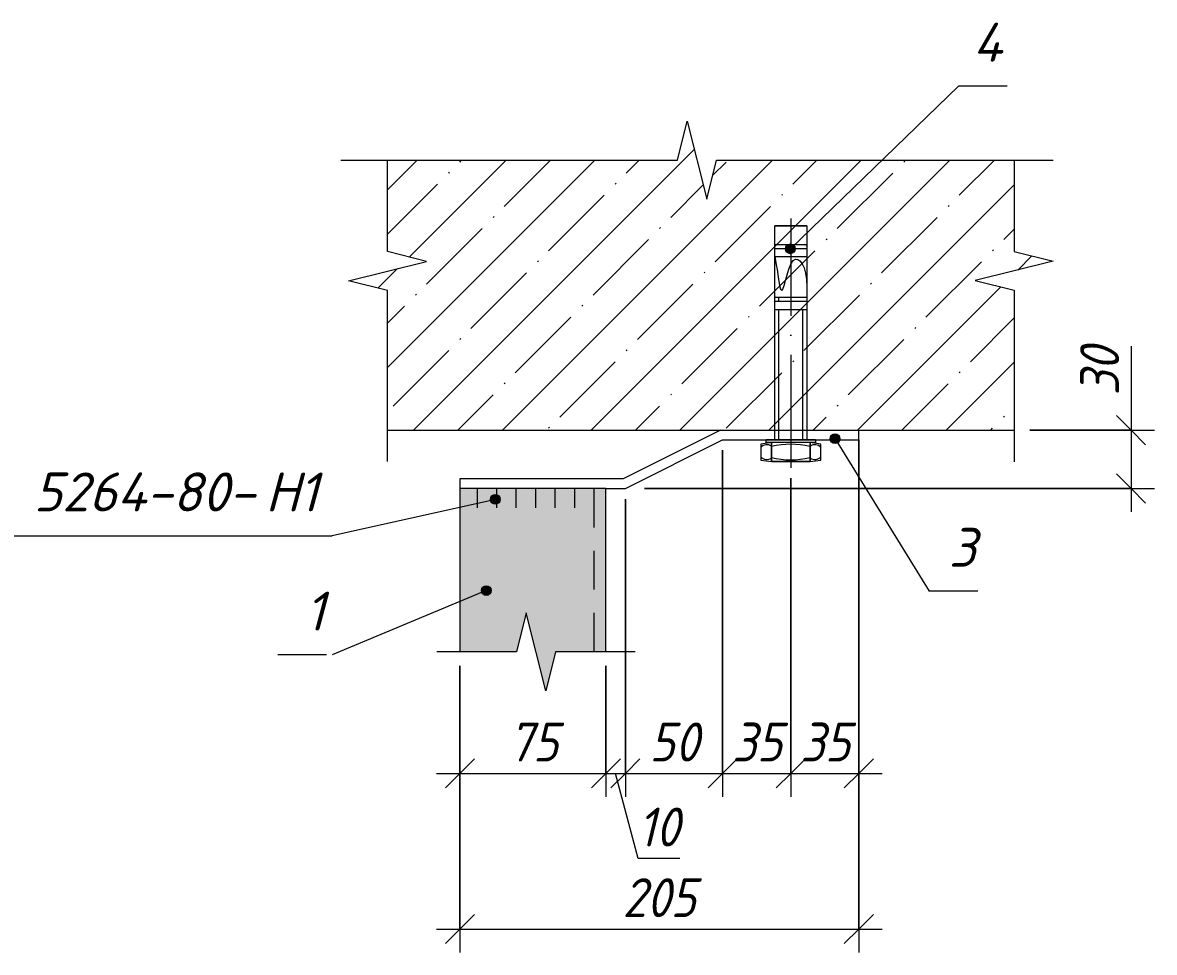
# Model space of a CAD drawing. Header units: millimetres. Extents: x -508 to 38670, y -99 to 8560.
# Drawn here: x 16533 to 17115, y 3443 to 3921 of the extents above; entities that cross this region are included whole.
import ezdxf

# ---------------------------------------------------------------- set-up
doc = ezdxf.new("R2010")
doc.units = ezdxf.units.MM
for name, pattern in [('200_ШТРИХ_ш1п0_6_', [32, 20, -12]), ('50_200_ШТРИХ_1Т_ш5_п1_п1_', [70, 50, -10, 0, -10]), ('IMPORT-Невидимая', [39.122222, 28.222222, -10.9])]:
    doc.linetypes.add(name, pattern=pattern)
for name, color, linetype, lineweight in [('A-ANNO-DIMS', 7, 'Continuous', 9), ('A-ANNO-DIMS-10', 7, 'Continuous', 9), ('A-ANNO-NOTE', 7, 'Continuous', 9), ('A-DETL', 7, 'Continuous', 9), ('A-DETL-1', 7, 'Continuous', 5), ('A-DETL-2', 7, '200_ШТРИХ_ш1п0_6_', 5), ('A-DETL-3', 7, 'Continuous', 20), ('A-DETL-4', 7, '50_200_ШТРИХ_1Т_ш5_п1_п1_', 5), ('A-DETL-5', 7, 'IMPORT-Невидимая', 5), ('A-DETL-GENF', 7, 'Continuous', 9), ('A-DETL-GENF-1', 7, 'Continuous', 5)]:
    doc.layers.add(name, color=color, linetype=linetype, lineweight=lineweight)
doc.layers.add('A-DETL-GENF-2', color=7, linetype='Continuous', lineweight=9, true_color=0xffffff)
doc.styles.add('ISOCPEUR_I_2', font='isocpeui.ttf', dxfattribs={"width": 0.9, "height": 20})
doc.styles.add('ISOCPEUR_I_4', font='isocpeui.ttf', dxfattribs={"height": 20})
doc.dimstyles.new('ISO-2_0_0_9К_СРЕДНИЙ_1', dxfattribs={"dimscale": 304.8, "dimtxt": 19.919624, "dimasz": 0.049213, "dimexe": 0.03937, "dimexo": 0, "dimgap": 0, "dimtad": 1, "dimdec": 0, "dimzin": 0, "dimdsep": 46, "dimtxsty": 'ISOCPEUR_I_2', "dimblk1": 'OBLIQUE', "dimblk2": 'OBLIQUE', "dimsah": 1, "dimcen": 0.09, "dimdle": 0.03937, "dimazin": 0, "dimtfac": 1, "dimtdec": 4, "dimtix": 1, "dimtmove": 0, "dimatfit": 3, "dimfxl": 1, "dimtvp": 1, "dimtolj": 1, "dimtzin": 0, "dimarcsym": 2})
doc.dimstyles.new('ISO-2_0_0_9К_СРЕДНИЙ_2', dxfattribs={"dimscale": 304.8, "dimtxt": 19.919624, "dimasz": 0.049213, "dimexe": 0.03937, "dimexo": 0, "dimgap": 0, "dimtad": 1, "dimdec": 0, "dimzin": 0, "dimdsep": 46, "dimtxsty": 'ISOCPEUR_I_2', "dimblk1": 'OBLIQUE', "dimblk2": 'OBLIQUE', "dimsah": 1, "dimcen": 0.09, "dimdle": 0.03937, "dimazin": 0, "dimtfac": 1, "dimtdec": 4, "dimtix": 1, "dimtmove": 1, "dimatfit": 3, "dimfxl": 1, "dimtvp": 1, "dimtolj": 1, "dimtzin": 0, "dimarcsym": 2})

# ---------------------------------------------------------------- blocks, each defined once
blk = doc.blocks.new('DET_Линия разрыва - Линия разрыва-30620823-АР1_Фахверк из 2-х уголков Ф-11_1_ Ф-18_1_ Ф-19_1_ Ф-20_1_Узлы 2 эт_')
at = {"layer": 'A-DETL-GENF'}
for p, q in [((-5, 20), (-10, 0)), ((5, -20), (-5, 20)), ((-10, 0), (-57.02, 0)), ((10, 0), (5, -20)), ((97.91, 0), (10, 0))]:
    blk.add_line(p, q, dxfattribs=at)
blk = doc.blocks.new('DET_Линия разрыва - Линия разрыва-30620822-АР1_Фахверк из 2-х уголков Ф-11_1_ Ф-18_1_ Ф-19_1_ Ф-20_1_Узлы 2 эт_')
at = {"layer": 'A-DETL-GENF'}
for p, q in [((-5, 20), (-10, 0)), ((5, -20), (-5, 20)), ((-10, 0), (-98.15, 0)), ((10, 0), (5, -20)), ((56.9, 0), (10, 0))]:
    blk.add_line(p, q, dxfattribs=at)
blk = doc.blocks.new('DET_Линия разрыва - Линия разрыва-30621740-АР1_Фахверк из 2-х уголков Ф-11_1_ Ф-18_1_ Ф-19_1_ Ф-20_1_Узлы 2 эт_')
at = {"layer": 'A-DETL-GENF'}
for p, q in [((-5, 20), (-10, 0)), ((5, -20), (-5, 20)), ((-10, 0), (-183, 0)), ((10, 0), (5, -20)), ((183, 0), (10, 0))]:
    blk.add_line(p, q, dxfattribs=at)
blk = doc.blocks.new('DET_Линия разрыва - Линия разрыва-30621743-АР1_Фахверк из 2-х уголков Ф-11_1_ Ф-18_1_ Ф-19_1_ Ф-20_1_Узлы 2 эт_')
at = {"layer": 'A-DETL-GENF'}
for p, q in [((-5, 20), (-10, 0)), ((5, -20), (-5, 20)), ((-10, 0), (-50.94, 0)), ((10, 0), (5, -20)), ((50.94, 0), (10, 0))]:
    blk.add_line(p, q, dxfattribs=at)
blk = doc.blocks.new('DIMBLOCK264-АР1_Фахверк из 2-х уголков Ф-11_1_ Ф-18_1_ Ф-19_1_ Ф-20_1_Узлы 2 эт_')
at = {"layer": 'A-ANNO-DIMS-10'}
for p, q in [((16757.84, 3590.25), (16757.84, 3523.02)), ((16757.84, 3535.02), (16757.84, 3590.25)), ((16832.84, 3590.25), (16832.84, 3523.02)), ((16832.84, 3535.02), (16832.84, 3590.25)), ((16745.84, 3535.02), (16832.84, 3535.02))]:
    blk.add_line(p, q, dxfattribs=at)
at = {"layer": 'A-ANNO-DIMS-10', "lineweight": 20}
for p, q in [((16757.84, 3535.02), (16765.34, 3542.52)), ((16832.84, 3535.02), (16840.34, 3542.52)), ((16757.84, 3535.02), (16750.34, 3527.52)), ((16832.84, 3535.02), (16825.34, 3527.52))]:
    blk.add_line(p, q, dxfattribs=at)
at = {"layer": 'A-ANNO-DIMS-10', "color": 0, "insert": (16782.69, 3561.15), "char_height": 20, "width": 30.3391, "attachment_point": 1, "line_spacing_factor": 1.149209, "style": 'ISOCPEUR_I_2'}
blk.add_mtext('75', dxfattribs=at)
blk = doc.blocks.new('_Oblique')
at = {"color": 0, "linetype": 'ByBlock', "lineweight": -2}
blk.add_line((-0.5, -0.5), (0.5, 0.5), dxfattribs=at)
blk = doc.blocks.new('DIMBLOCK265-АР1_Фахверк из 2-х уголков Ф-11_1_ Ф-18_1_ Ф-19_1_ Ф-20_1_Узлы 2 эт_')
at = {"layer": 'A-ANNO-DIMS-10'}
for p, q in [((16842.81, 3676.02), (16842.81, 3523.02)), ((16842.81, 3535.02), (16842.81, 3676.02)), ((16832.84, 3590.25), (16832.84, 3523.02)), ((16832.84, 3535.02), (16832.84, 3590.25)), ((16832.84, 3535.02), (16842.81, 3535.02)), ((16849.31, 3491.32), (16837.82, 3535.02)), ((16870.77, 3491.32), (16849.31, 3491.32))]:
    blk.add_line(p, q, dxfattribs=at)
at = {"layer": 'A-ANNO-DIMS-10', "lineweight": 20}
for p, q in [((16832.84, 3535.02), (16840.34, 3542.52)), ((16842.81, 3535.02), (16850.31, 3542.52)), ((16832.84, 3535.02), (16825.34, 3527.52)), ((16842.81, 3535.02), (16835.31, 3527.52))]:
    blk.add_line(p, q, dxfattribs=at)
at = {"layer": 'A-ANNO-DIMS-10', "color": 0, "insert": (16849.31, 3517.45), "char_height": 20, "width": 25.7423, "attachment_point": 1, "line_spacing_factor": 1.149209, "style": 'ISOCPEUR_I_2'}
blk.add_mtext('10', dxfattribs=at)
blk = doc.blocks.new('DIMBLOCK266-АР1_Фахверк из 2-х уголков Ф-11_1_ Ф-18_1_ Ф-19_1_ Ф-20_1_Узлы 2 эт_')
at = {"layer": 'A-ANNO-DIMS-10'}
for p, q in [((16892.81, 3701.21), (16892.81, 3523.02)), ((16892.81, 3535.02), (16892.81, 3701.21)), ((16842.81, 3676.02), (16842.81, 3523.02)), ((16842.81, 3535.02), (16842.81, 3676.02)), ((16842.81, 3535.02), (16892.81, 3535.02))]:
    blk.add_line(p, q, dxfattribs=at)
at = {"layer": 'A-ANNO-DIMS-10', "lineweight": 20}
for p, q in [((16842.81, 3535.02), (16850.31, 3542.52)), ((16892.81, 3535.02), (16900.31, 3542.52)), ((16842.81, 3535.02), (16835.31, 3527.52)), ((16892.81, 3535.02), (16885.31, 3527.52))]:
    blk.add_line(p, q, dxfattribs=at)
at = {"layer": 'A-ANNO-DIMS-10', "color": 0, "insert": (16855.17, 3561.15), "char_height": 20, "width": 30.3391, "attachment_point": 1, "line_spacing_factor": 1.149209, "style": 'ISOCPEUR_I_2'}
blk.add_mtext('50', dxfattribs=at)
blk = doc.blocks.new('DIMBLOCK267-АР1_Фахверк из 2-х уголков Ф-11_1_ Ф-18_1_ Ф-19_1_ Ф-20_1_Узлы 2 эт_')
at = {"layer": 'A-ANNO-DIMS-10'}
for p, q in [((16892.81, 3701.21), (16892.81, 3523.02)), ((16892.81, 3535.02), (16892.81, 3701.21)), ((16927.81, 3686.73), (16927.81, 3523.02)), ((16927.81, 3535.02), (16927.81, 3686.73)), ((16892.81, 3535.02), (16927.81, 3535.02))]:
    blk.add_line(p, q, dxfattribs=at)
at = {"layer": 'A-ANNO-DIMS-10', "lineweight": 20}
for p, q in [((16892.81, 3535.02), (16900.31, 3542.52)), ((16927.81, 3535.02), (16935.31, 3542.52)), ((16892.81, 3535.02), (16885.31, 3527.52)), ((16927.81, 3535.02), (16920.31, 3527.52))]:
    blk.add_line(p, q, dxfattribs=at)
at = {"layer": 'A-ANNO-DIMS-10', "color": 0, "insert": (16897.67, 3561.15), "char_height": 20, "width": 30.3391, "attachment_point": 1, "line_spacing_factor": 1.149209, "style": 'ISOCPEUR_I_2'}
blk.add_mtext('35', dxfattribs=at)
blk = doc.blocks.new('DIMBLOCK268-АР1_Фахверк из 2-х уголков Ф-11_1_ Ф-18_1_ Ф-19_1_ Ф-20_1_Узлы 2 эт_')
at = {"layer": 'A-ANNO-DIMS-10'}
for p, q in [((16962.81, 3702.19), (16962.81, 3523.02)), ((16962.81, 3535.02), (16962.81, 3702.19)), ((16927.81, 3686.73), (16927.81, 3523.02)), ((16927.81, 3535.02), (16927.81, 3686.73)), ((16927.81, 3535.02), (16974.81, 3535.02))]:
    blk.add_line(p, q, dxfattribs=at)
at = {"layer": 'A-ANNO-DIMS-10', "lineweight": 20}
for p, q in [((16927.81, 3535.02), (16935.31, 3542.52)), ((16962.81, 3535.02), (16970.31, 3542.52)), ((16927.81, 3535.02), (16920.31, 3527.52)), ((16962.81, 3535.02), (16955.31, 3527.52))]:
    blk.add_line(p, q, dxfattribs=at)
at = {"layer": 'A-ANNO-DIMS-10', "color": 0, "insert": (16932.67, 3561.15), "char_height": 20, "width": 30.3391, "attachment_point": 1, "line_spacing_factor": 1.149209, "style": 'ISOCPEUR_I_2'}
blk.add_mtext('35', dxfattribs=at)
blk = doc.blocks.new('DIMBLOCK269-АР1_Фахверк из 2-х уголков Ф-11_1_ Ф-18_1_ Ф-19_1_ Ф-20_1_Узлы 2 эт_')
at = {"layer": 'A-ANNO-DIMS-10'}
for p, q in [((17102.62, 3754.58), (17102.62, 3729.3)), ((17102.62, 3729.3), (17102.62, 3696.5)), ((17102.62, 3723.5), (17102.62, 3669.5)), ((17050.65, 3711.5), (17114.62, 3711.5)), ((17102.62, 3711.5), (17050.65, 3711.5)), ((16852.64, 3681.5), (17114.62, 3681.5)), ((17102.62, 3681.5), (16852.64, 3681.5))]:
    blk.add_line(p, q, dxfattribs=at)
at = {"layer": 'A-ANNO-DIMS-10', "lineweight": 20}
for p, q in [((17102.62, 3711.5), (17095.12, 3719)), ((17102.62, 3711.5), (17110.12, 3704)), ((17102.62, 3681.5), (17095.12, 3689)), ((17102.62, 3681.5), (17110.12, 3674))]:
    blk.add_line(p, q, dxfattribs=at)
at = {"layer": 'A-ANNO-DIMS-10', "color": 0, "insert": (17076.49, 3729.3), "char_height": 20, "width": 30.3391, "attachment_point": 1, "rotation": 90, "line_spacing_factor": 1.149209, "style": 'ISOCPEUR_I_2'}
blk.add_mtext('30', dxfattribs=at)
blk = doc.blocks.new('_AT__Текстовая выноска 2_0 - _AT__Текстовая выноска 2_0-30620701-АР1_Фахверк из 2-х уголков Ф-11_1_ Ф-18_1_ Ф-19_1_ Ф-20_1_Узлы 2 эт_')
at = {"layer": 'A-ANNO-NOTE'}
blk.add_line((0, 0), (23, 0), dxfattribs=at)
blk = doc.blocks.new('_AT__Текстовая выноска1 - _AT__Текстовая выноска-30601248-АР1_Фахверк из 2-х уголков Ф-11_1_ Ф-18_1_ Ф-19_1_ Ф-20_1_Узлы 2 эт_')
at = {"layer": 'A-ANNO-NOTE'}
blk.add_line((0, 0), (2.5, 0), dxfattribs=at)
blk = doc.blocks.new('DIMBLOCK306-АР1_Фахверк из 2-х уголков Ф-11_1_ Ф-18_1_ Ф-19_1_ Ф-20_1_Узлы 2 эт_')
at = {"layer": 'A-ANNO-DIMS-10'}
for p, q in [((16962.81, 3706.5), (16962.81, 3443.02)), ((16962.81, 3455.02), (16962.81, 3706.5)), ((16757.84, 3555.5), (16757.84, 3443.02)), ((16757.84, 3455.02), (16757.84, 3555.5)), ((16745.84, 3455.02), (16974.81, 3455.02))]:
    blk.add_line(p, q, dxfattribs=at)
at = {"layer": 'A-ANNO-DIMS-10', "lineweight": 20}
for p, q in [((16757.84, 3455.02), (16765.34, 3462.52)), ((16962.81, 3455.02), (16970.31, 3462.52)), ((16757.84, 3455.02), (16750.34, 3447.52)), ((16962.81, 3455.02), (16955.31, 3447.52))]:
    blk.add_line(p, q, dxfattribs=at)
at = {"layer": 'A-ANNO-DIMS-10', "color": 0, "insert": (16841.36, 3481.15), "char_height": 20, "width": 45.5087, "attachment_point": 1, "line_spacing_factor": 1.149209, "style": 'ISOCPEUR_I_2'}
blk.add_mtext('205', dxfattribs=at)

msp = doc.modelspace()

# ---------------------------------------------------------------- hatches: boundary and pattern name
at = {"layer": 'A-ANNO-NOTE'}
h = msp.add_hatch(color=256, dxfattribs=at)
edge = h.paths.add_edge_path(flags=0)
edge.add_arc((16927.6, 3804.68), 2.5, 0, 360)
h = msp.add_hatch(color=256, dxfattribs=at)
edge = h.paths.add_edge_path(flags=0)
edge.add_arc((16950.55, 3707.08), 2.5, 0, 360)
h = msp.add_hatch(color=256, dxfattribs=at)
edge = h.paths.add_edge_path(flags=0)
edge.add_arc((16776.01, 3675.89), 2.5, 0, 360)
h = msp.add_hatch(color=256, dxfattribs=at)
edge = h.paths.add_edge_path(flags=0)
edge.add_arc((16771.38, 3629.02), 2.5, 0, 360)
at = {"layer": 'A-DETL-GENF-1'}
h = msp.add_hatch(dxfattribs=at)
h.set_pattern_fill('FP_14', color=256, style=0, pattern_type=2)
h.set_pattern_definition([(45, (10923.997, 0), (-22.80985, 22.80985), []), (45, (10946.807, 0), (-22.80985, 22.80985), [40.323, -8.065, 0.671, -7.394])])
h.paths.add_polyline_path([(16720.62, 3711.5), (17042.62, 3711.5), (17042.62, 3783.35), (17022.62, 3788.35), (17062.62, 3798.35), (17042.62, 3803.35), (17042.62, 3850.25), (16889.62, 3850.25), (16884.62, 3830.25), (16874.62, 3870.25), (16869.62, 3850.25), (16720.62, 3850.25), (16720.62, 3803.23), (16740.62, 3798.23), (16700.62, 3788.23), (16720.62, 3783.23)], flags=0)
at = {"layer": 'A-DETL-GENF-2'}
msp.add_hatch(color=256, dxfattribs=at).paths.add_polyline_path([(16801.87, 3577.5), (16806.87, 3597.5), (16832.84, 3597.5), (16832.84, 3681.5), (16757.84, 3681.5), (16757.84, 3597.5), (16786.87, 3597.5), (16791.87, 3617.5), (16796.87, 3597.5)], flags=0)

# ---------------------------------------------------------------- linework, layer by layer
at = {"layer": 'A-ANNO-NOTE'}
for p, q in [((16927.6, 3804.68), (17013.94, 3888.37)), ((16950.55, 3707.08), (16998.94, 3628.68)), ((16776.01, 3675.89), (16692.2, 3657.19)), ((16771.38, 3629.02), (16692.2, 3595.91))]:
    msp.add_line(p, q, dxfattribs=at)
for centre in [(16927.6, 3804.68), (16950.55, 3707.08), (16776.01, 3675.89), (16771.38, 3629.02)]:
    msp.add_circle(centre, 2.5, dxfattribs=at)
at = {"layer": 'A-DETL'}
for p, q in [((16891.65, 3711.5), (16841.65, 3686.5)), ((16962.81, 3706.5), (16962.81, 3711.5)), ((16842.81, 3681.5), (16892.81, 3706.5)), ((16892.81, 3706.5), (16962.81, 3706.5)), ((16841.65, 3686.5), (16757.84, 3686.5)), ((16757.84, 3686.5), (16757.84, 3681.5)), ((16832.84, 3681.5), (16757.84, 3681.5)), ((16757.84, 3681.5), (16757.84, 3597.5)), ((16832.84, 3681.5), (16842.81, 3681.5)), ((16832.84, 3597.5), (16832.84, 3681.5))]:
    msp.add_line(p, q, dxfattribs=at)
at = {"layer": 'A-DETL-1'}
for p, q in [((16936.08, 3816.5), (16919.54, 3816.5)), ((16919.54, 3816.5), (16936.08, 3816.5)), ((16919.54, 3706.5), (16919.54, 3816.5)), ((16936.08, 3816.5), (16936.08, 3706.5)), ((16919.54, 3804.86), (16936.08, 3804.86)), ((16920.52, 3806.92), (16935.1, 3806.92)), ((16919.54, 3800.72), (16936.08, 3800.72)), ((16919.54, 3779.76), (16936.08, 3779.76)), ((16921.61, 3777.7), (16921.61, 3779.76)), ((16921.7, 3777.7), (16921.7, 3779.76)), ((16919.54, 3777.7), (16936.08, 3777.7)), ((16919.54, 3773.56), (16936.08, 3773.56)), ((16921.65, 3706.5), (16921.65, 3773.56)), ((16933.97, 3706.5), (16933.97, 3773.56)), ((16917.89, 3705.07), (16912.4, 3704.3)), ((16912.4, 3704.3), (16912.4, 3696.11)), ((16915.13, 3705.07), (16915.13, 3706.5)), ((16940.48, 3706.5), (16915.13, 3706.5)), ((16940.48, 3705.07), (16915.13, 3705.07)), ((16937.73, 3705.07), (16917.89, 3705.07)), ((16917.89, 3705.07), (16917.89, 3695.32)), ((16917.89, 3695.32), (16917.89, 3705.07)), ((16937.73, 3705.07), (16917.89, 3705.07)), ((16922.27, 3706.5), (16924.31, 3706.5)), ((16937.73, 3695.32), (16937.73, 3705.07)), ((16943.22, 3704.3), (16937.73, 3705.07)), ((16937.73, 3705.07), (16937.73, 3695.32)), ((16940.48, 3706.5), (16940.48, 3705.07)), ((16943.22, 3696.11), (16943.22, 3704.3)), ((16912.4, 3696.11), (16917.89, 3695.34)), ((16917.89, 3695.32), (16937.73, 3695.32)), ((16937.73, 3695.32), (16917.89, 3695.32)), ((16937.73, 3695.34), (16943.22, 3696.11))]:
    msp.add_line(p, q, dxfattribs=at)
for centre, radius, start, end in [((16920.72, 3805.56), 1.38, 98.72345, 149.10051), ((16934.89, 3805.56), 1.38, 30.89949, 81.27655), ((16927.81, 3661.35), 42.85, 76.6145, 103.3855), ((16915.53, 3699.76), 4.23, 56.08031, 137.7236), ((16940.09, 3699.76), 4.23, 42.2764, 123.91969), ((16915.53, 3700.63), 4.23, 222.2764, 303.91969), ((16927.81, 3739.04), 42.85, 256.6145, 283.3855), ((16940.09, 3700.63), 4.23, 236.08031, 317.7236)]:
    msp.add_arc(centre, radius, start, end, dxfattribs=at)
msp.add_open_spline([(16919.54, 3800.72), (16920.72, 3796.01), (16923.19, 3770.55), (16926.95, 3808.02), (16936.08, 3796.03), (16936.08, 3785.04)], degree=3, knots=[3.947128, 3.947128, 3.947128, 3.947128, 10.095996, 20.129437, 28.583816, 28.583816, 28.583816, 28.583816], dxfattribs=at)
at = {"layer": 'A-DETL-2'}
msp.add_line((16826.84, 3597.5), (16826.84, 3681.5), dxfattribs=at)
at = {"layer": 'A-DETL-3'}
msp.add_line((16720.62, 3711.5), (17042.62, 3711.5), dxfattribs=at)
at = {"layer": 'A-DETL-4'}
msp.add_line((16927.81, 3820.32), (16927.81, 3690.32), dxfattribs=at)
at = {"layer": 'A-DETL-5'}
for p, q in [((16927.81, 3706.5), (16927.81, 3692.03)), ((16766.62, 3681.5), (16766.62, 3671.5)), ((16766.62, 3681.5), (16766.62, 3671.5)), ((16776.62, 3681.5), (16776.62, 3671.5)), ((16786.62, 3681.5), (16786.62, 3671.5)), ((16796.62, 3681.5), (16796.62, 3671.5)), ((16806.62, 3681.5), (16806.62, 3671.5)), ((16816.62, 3681.5), (16816.62, 3671.5))]:
    msp.add_line(p, q, dxfattribs=at)

# ---------------------------------------------------------------- block references
at = {"layer": 'A-ANNO-NOTE', "xscale": 10, "yscale": 10, "zscale": 10, "rotation": 180}
for p in [(17038.94, 3888.37), (17023.94, 3628.68), (16689.29, 3595.91)]:
    msp.add_blockref('_AT__Текстовая выноска1 - _AT__Текстовая выноска-30601248-АР1_Фахверк из 2-х уголков Ф-11_1_ Ф-18_1_ Ф-19_1_ Ф-20_1_Узлы 2 эт_', p, dxfattribs=at)
at = {"layer": 'A-ANNO-NOTE', "xscale": 10, "yscale": 10, "zscale": 10}
msp.add_blockref('_AT__Текстовая выноска 2_0 - _AT__Текстовая выноска 2_0-30620701-АР1_Фахверк из 2-х уголков Ф-11_1_ Ф-18_1_ Ф-19_1_ Ф-20_1_Узлы 2 эт_', (16462.2, 3657.19), dxfattribs=at)
at = {"layer": 'A-DETL-GENF'}
for name, p, rotation in [('DET_Линия разрыва - Линия разрыва-30621740-АР1_Фахверк из 2-х уголков Ф-11_1_ Ф-18_1_ Ф-19_1_ Ф-20_1_Узлы 2 эт_', (16879.62, 3850.25), 180), ('DET_Линия разрыва - Линия разрыва-30620823-АР1_Фахверк из 2-х уголков Ф-11_1_ Ф-18_1_ Ф-19_1_ Ф-20_1_Узлы 2 эт_', (16720.62, 3793.23), 269.9999999999997), ('DET_Линия разрыва - Линия разрыва-30620822-АР1_Фахверк из 2-х уголков Ф-11_1_ Ф-18_1_ Ф-19_1_ Ф-20_1_Узлы 2 эт_', (17042.62, 3793.35), 89.99999999999991)]:
    msp.add_blockref(name, p, dxfattribs=dict(at, rotation=rotation))
msp.add_blockref('DET_Линия разрыва - Линия разрыва-30621743-АР1_Фахверк из 2-х уголков Ф-11_1_ Ф-18_1_ Ф-19_1_ Ф-20_1_Узлы 2 эт_', (16796.87, 3597.5), dxfattribs=at)

# ---------------------------------------------------------------- texts
at = {"layer": 'A-ANNO-NOTE', "char_height": 20, "attachment_point": 1, "style": 'ISOCPEUR_I_4'}
for s, insert, width in [('\\fISOCPEUR|b0|i1|c204|p34|;4', (17021.33, 3920.89), 20.8439), (' 5264-80-', (16526.11, 3689.72), 159.5358), ('\\fISOCPEUR|b0|i1|c204|p34|;Н', (16657.74, 3689.72), 20.8439), ('\\fISOCPEUR|b0|i1|c204|p34|;1', (16674.94, 3689.72), 12.827), ('\\fISOCPEUR|b0|i1|c204|p34|;3', (17008.93, 3661.21), 17.6371), ('\\fISOCPEUR|b0|i1|c204|p34|;1', (16678.28, 3628.44), 12.827)]:
    msp.add_mtext(s, dxfattribs=dict(at, insert=insert, width=width))

# ---------------------------------------------------------------- dimensions: what is measured, and where the dimension line sits
at = {"layer": 'A-ANNO-DIMS'}
dim = msp.add_linear_dim(base=(17102.62, 3681.5), p1=(17050.65, 3711.5), p2=(16852.64, 3681.5), angle=90, dimstyle='ISO-2_0_0_9К_СРЕДНИЙ_2', override={"dimpost": '<>', "dimfxl": 200.26871}, dxfattribs=at)
dim.commit()
dim.dimension.update_dxf_attribs({"geometry": 'DIMBLOCK269-АР1_Фахверк из 2-х уголков Ф-11_1_ Ф-18_1_ Ф-19_1_ Ф-20_1_Узлы 2 эт_', "text_midpoint": (17089.82, 3744.47), "dimtype": 160, "text_rotation": 90})
for base, p1, p2, override, picture, middle in [((16962.81, 3455.02), (16757.84, 3555.5), (16962.81, 3706.5), {"dimpost": '<>', "dimfxl": 254.588328}, 'DIMBLOCK306-АР1_Фахверк из 2-х уголков Ф-11_1_ Ф-18_1_ Ф-19_1_ Ф-20_1_Узлы 2 эт_', (16860.32, 3465.02)), ((16892.81, 3535.02), (16842.81, 3676.02), (16892.81, 3701.21), {"dimpost": '<>', "dimfxl": 55.983089}, 'DIMBLOCK266-АР1_Фахверк из 2-х уголков Ф-11_1_ Ф-18_1_ Ф-19_1_ Ф-20_1_Узлы 2 эт_', (16867.81, 3545.02)), ((16927.81, 3535.02), (16892.81, 3701.21), (16927.81, 3686.73), {"dimpost": '<>', "dimfxl": 37.87501}, 'DIMBLOCK267-АР1_Фахверк из 2-х уголков Ф-11_1_ Ф-18_1_ Ф-19_1_ Ф-20_1_Узлы 2 эт_', (16910.31, 3545.02)), ((16962.81, 3535.02), (16927.81, 3686.73), (16962.81, 3702.19), {"dimpost": '<>', "dimfxl": 38.263283}, 'DIMBLOCK268-АР1_Фахверк из 2-х уголков Ф-11_1_ Ф-18_1_ Ф-19_1_ Ф-20_1_Узлы 2 эт_', (16945.31, 3545.02)), ((16832.84, 3535.02), (16757.84, 3590.25), (16832.84, 3590.25), {"dimpost": '<>', "dimfxl": 75}, 'DIMBLOCK264-АР1_Фахверк из 2-х уголков Ф-11_1_ Ф-18_1_ Ф-19_1_ Ф-20_1_Узлы 2 эт_', (16795.34, 3545.15))]:
    dim = msp.add_linear_dim(base=base, p1=p1, p2=p2, dimstyle='ISO-2_0_0_9К_СРЕДНИЙ_1', override=override, dxfattribs=at)
    dim.commit()
    dim.dimension.update_dxf_attribs({"geometry": picture, "text_midpoint": middle})
dim = msp.add_linear_dim(base=(16842.81, 3535.02), p1=(16832.84, 3590.25), p2=(16842.81, 3676.02), dimstyle='ISO-2_0_0_9К_СРЕДНИЙ_2', override={"dimpost": '<>', "dimfxl": 86.35359}, dxfattribs=at)
dim.commit()
dim.dimension.update_dxf_attribs({"geometry": 'DIMBLOCK265-АР1_Фахверк из 2-х уголков Ф-11_1_ Ф-18_1_ Ф-19_1_ Ф-20_1_Узлы 2 эт_', "text_midpoint": (16862.18, 3504.11), "dimtype": 160})

doc.saveas('drawing.dxf')
